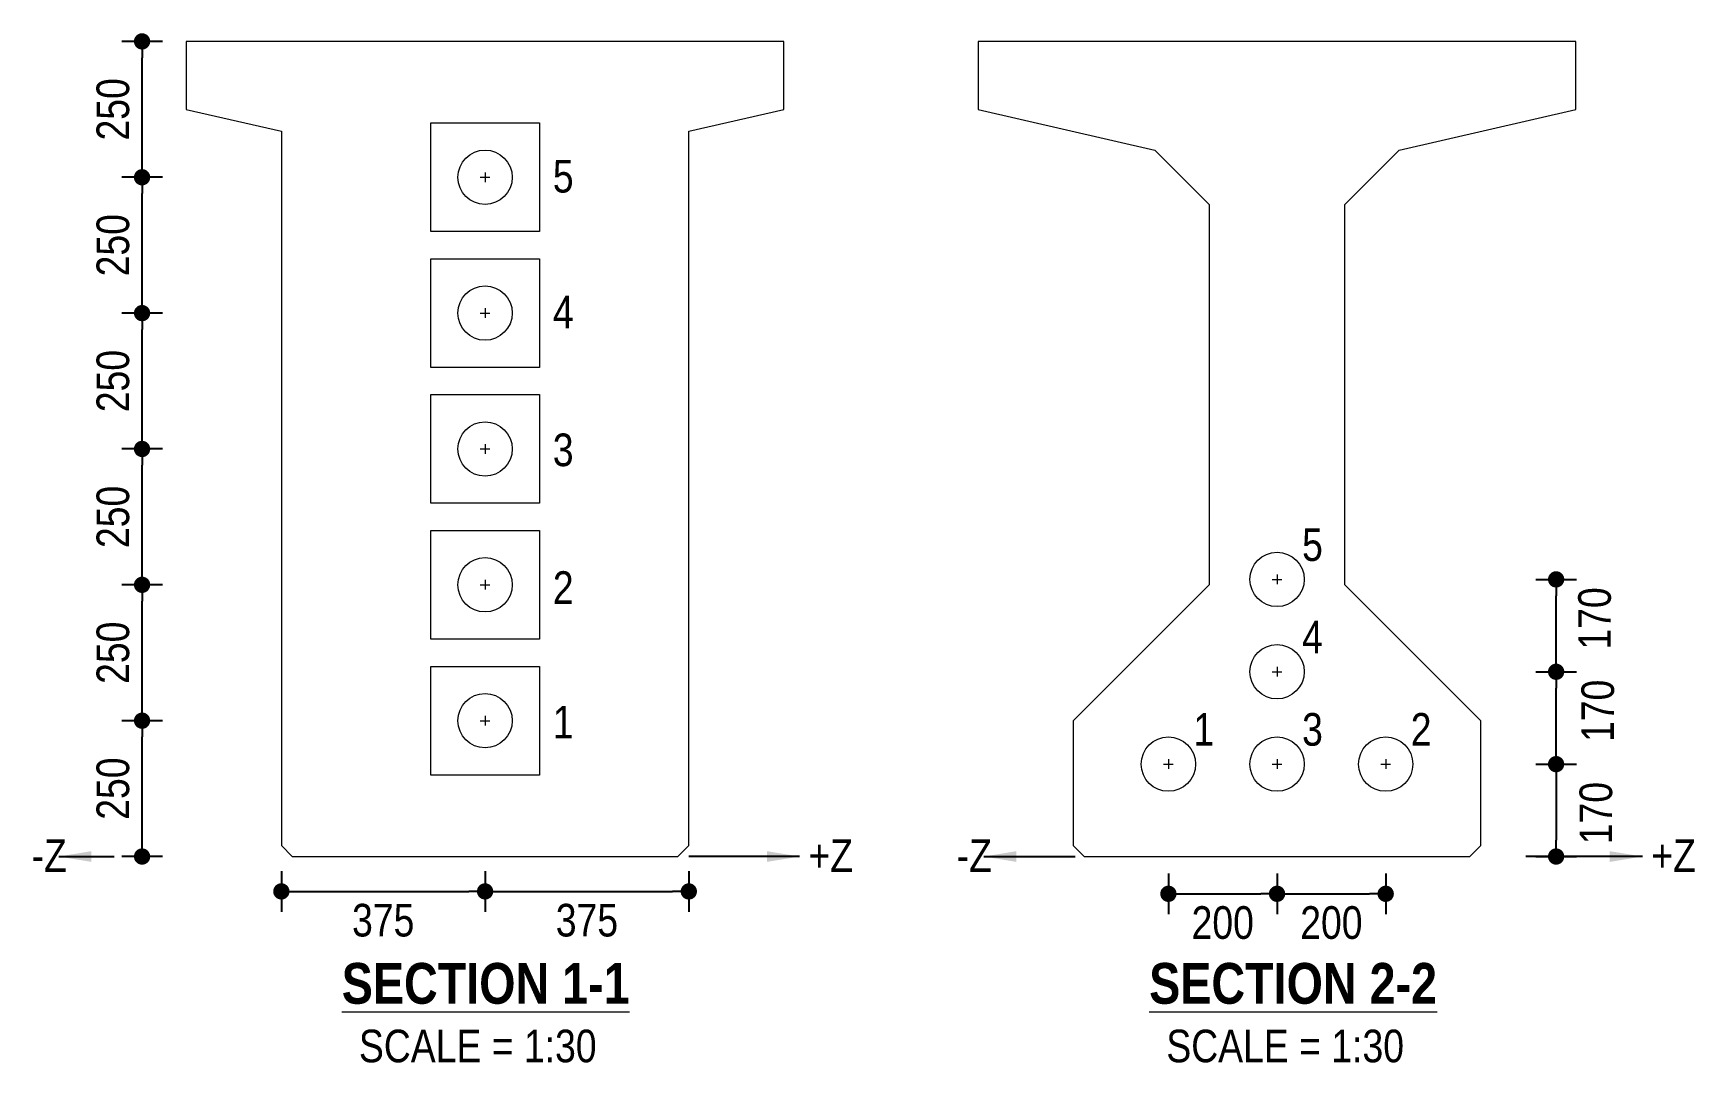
# Model space of a CAD drawing. Header units: millimetres. Extents: x -899 to 143471, y -7850 to 22336.
# Drawn here: x 73999 to 77057, y -308 to 1587 of the extents above; entities that cross this region are included whole.
import ezdxf

# ---------------------------------------------------------------- set-up
doc = ezdxf.new("R2010")
doc.units = ezdxf.units.MM
doc.header["$PDMODE"] = 3
for name, color, linetype, lineweight in [('Concrete Out', 4, 'Continuous', 20), ('Dimension', 3, 'Continuous', 9), ('Dimension @ 30', 3, 'Continuous', 9), ('PSC Legend', 7, 'Continuous', 5), ('Text_Normal @ 30', 7, 'Continuous', 25), ('Text_Title @ 30', 1, 'Continuous', 20)]:
    doc.layers.add(name, color=color, linetype=linetype, lineweight=lineweight)
doc.styles.add('SWIS_B_T', font='swisscb.ttf', dxfattribs={"height": 2.5})
doc.styles.add('SWIS_R_N', font='swissc.ttf', dxfattribs={"height": 2})
doc.dimstyles.new('Closed_Arrow', dxfattribs={"dimtxt": 2, "dimasz": 2, "dimexe": 1.25, "dimexo": 0.75, "dimgap": 0.75, "dimtad": 2, "dimdec": 0, "dimzin": 0, "dimdsep": 46, "dimtxsty": 'SWIS_R_N', "dimblk": 'DOT', "dimcen": 0.5, "dimadec": 0, "dimazin": 0, "dimtfac": 1, "dimtdec": 0, "dimtofl": 0, "dimtmove": 0, "dimatfit": 3, "dimfxl": 1.25, "dimfxlon": 1, "dimtolj": 1, "dimtzin": 0, "dimarcsym": 0})
doc.dimstyles.new('Dot_Anno', dxfattribs={"dimtxt": 2, "dimasz": 1, "dimexe": 1.25, "dimexo": 0.75, "dimgap": 0.75, "dimtad": 2, "dimdec": 0, "dimzin": 0, "dimdsep": 46, "dimtxsty": 'SWIS_R_N', "dimblk": 'DOT', "dimcen": 0.5, "dimadec": 0, "dimazin": 0, "dimtfac": 1, "dimtdec": 0, "dimtofl": 0, "dimtmove": 0, "dimatfit": 3, "dimfxl": 1.25, "dimfxlon": 1, "dimtolj": 1, "dimtzin": 0, "dimarcsym": 0})

# ---------------------------------------------------------------- blocks, each defined once
blk = doc.blocks.new('_Dot')
at = {"color": 0, "linetype": 'ByBlock', "lineweight": -2}
blk.add_line((-0.5, 0), (-1, 0), dxfattribs=at)
at = {"color": 0, "linetype": 'ByBlock', "const_width": 0.5}
blk.add_lwpolyline([(-0.25, 0, 1), (0.25, 0, 1)], format="xyb", close=True, dxfattribs=at)
blk = doc.blocks.new('*D79')
at = {"layer": 'Defpoints', "color": 0, "transparency": 16777216}
for p in [(76288.5, 411.9), (76802.2, 411.9), (76488.5, 241.9)]:
    blk.add_point(p, dxfattribs=at)
at = {"layer": 'Dimension', "color": 0, "lineweight": -2, "transparency": 16777216}
for p, q in [((76764.7, 411.9), (76839.7, 411.9)), ((76802.2, 271.9), (76802.2, 381.9)), ((76764.7, 241.9), (76839.7, 241.9))]:
    blk.add_line(p, q, dxfattribs=at)
at = {"layer": 'Dimension', "color": 0, "lineweight": -2, "transparency": 16777216, "xscale": 30, "yscale": 30, "zscale": 30}
for p, rotation in [((76802.2, 411.9), 90), ((76802.2, 241.9), 270)]:
    blk.add_blockref('_Dot', p, dxfattribs=dict(at, rotation=rotation))
at = {"layer": 'Dimension', "color": 0, "transparency": 16777216, "insert": (76879.2, 340), "char_height": 60, "attachment_point": 5, "rotation": 90, "style": 'SWIS_R_N'}
blk.add_mtext('\\A1;170', dxfattribs=at)
blk = doc.blocks.new('*D77')
at = {"layer": 'Defpoints', "color": 0, "transparency": 16777216}
for p in [(76088.5, 241.9), (76288.5, 241.9), (76288.5, 3.3)]:
    blk.add_point(p, dxfattribs=at)
at = {"layer": 'Dimension', "color": 0, "lineweight": -2, "transparency": 16777216}
for p, q in [((76088.5, 40.8), (76088.5, -34.2)), ((76288.5, 40.8), (76288.5, -34.2)), ((76118.5, 3.3), (76258.5, 3.3))]:
    blk.add_line(p, q, dxfattribs=at)
at = {"layer": 'Dimension', "color": 0, "lineweight": -2, "transparency": 16777216, "xscale": 30, "yscale": 30, "zscale": 30, "rotation": 180}
blk.add_blockref('_Dot', (76088.5, 3.3), dxfattribs=at)
at = {"layer": 'Dimension', "color": 0, "lineweight": -2, "transparency": 16777216, "xscale": 30, "yscale": 30, "zscale": 30}
blk.add_blockref('_Dot', (76288.5, 3.3), dxfattribs=at)
at = {"layer": 'Dimension', "color": 0, "transparency": 16777216, "insert": (76188.5, -50), "char_height": 60, "attachment_point": 5, "style": 'SWIS_R_N'}
blk.add_mtext('\\A1;200', dxfattribs=at)
blk = doc.blocks.new('*D78')
at = {"layer": 'Defpoints', "color": 0, "transparency": 16777216}
for p in [(76288.5, 241.9), (76488.5, 241.9), (76488.5, 3.3)]:
    blk.add_point(p, dxfattribs=at)
at = {"layer": 'Dimension', "color": 0, "lineweight": -2, "transparency": 16777216}
for p, q in [((76288.5, 40.8), (76288.5, -34.2)), ((76488.5, 40.8), (76488.5, -34.2)), ((76318.5, 3.3), (76458.5, 3.3))]:
    blk.add_line(p, q, dxfattribs=at)
at = {"layer": 'Dimension', "color": 0, "lineweight": -2, "transparency": 16777216, "xscale": 30, "yscale": 30, "zscale": 30, "rotation": 180}
blk.add_blockref('_Dot', (76288.5, 3.3), dxfattribs=at)
at = {"layer": 'Dimension', "color": 0, "lineweight": -2, "transparency": 16777216, "xscale": 30, "yscale": 30, "zscale": 30}
blk.add_blockref('_Dot', (76488.5, 3.3), dxfattribs=at)
at = {"layer": 'Dimension', "color": 0, "transparency": 16777216, "insert": (76388.5, -50), "char_height": 60, "attachment_point": 5, "style": 'SWIS_R_N'}
blk.add_mtext('\\A1;200', dxfattribs=at)
blk = doc.blocks.new('*D27')
at = {"layer": 'Defpoints', "color": 0, "transparency": 16777216}
for p in [(74199.3, 321.9), (74830.7, 321.9), (74450.7, 71.9)]:
    blk.add_point(p, dxfattribs=at)
at = {"layer": 'Dimension', "color": 0, "lineweight": -2, "transparency": 16777216}
for p, q in [((74236.8, 321.9), (74161.8, 321.9)), ((74199.3, 101.9), (74199.3, 291.9)), ((74236.8, 71.9), (74161.8, 71.9))]:
    blk.add_line(p, q, dxfattribs=at)
at = {"layer": 'Dimension', "color": 0, "lineweight": -2, "transparency": 16777216, "xscale": 30, "yscale": 30, "zscale": 30}
for p, rotation in [((74199.3, 321.9), 90), ((74199.3, 71.9), 270)]:
    blk.add_blockref('_Dot', p, dxfattribs=dict(at, rotation=rotation))
at = {"layer": 'Dimension', "color": 0, "transparency": 16777216, "insert": (74145.9, 196.9), "char_height": 60, "attachment_point": 5, "rotation": 90, "style": 'SWIS_R_N'}
blk.add_mtext('\\A1;250', dxfattribs=at)
blk = doc.blocks.new('*D51')
at = {"layer": 'Defpoints', "color": 0, "transparency": 16777216}
for p in [(74199.3, 571.9), (74830.7, 571.9), (74830.7, 321.9)]:
    blk.add_point(p, dxfattribs=at)
at = {"layer": 'Dimension', "color": 0, "lineweight": -2, "transparency": 16777216}
for p, q in [((74236.8, 571.9), (74161.8, 571.9)), ((74199.3, 351.9), (74199.3, 541.9)), ((74236.8, 321.9), (74161.8, 321.9))]:
    blk.add_line(p, q, dxfattribs=at)
at = {"layer": 'Dimension', "color": 0, "lineweight": -2, "transparency": 16777216, "xscale": 30, "yscale": 30, "zscale": 30}
for p, rotation in [((74199.3, 571.9), 90), ((74199.3, 321.9), 270)]:
    blk.add_blockref('_Dot', p, dxfattribs=dict(at, rotation=rotation))
at = {"layer": 'Dimension', "color": 0, "transparency": 16777216, "insert": (74145.9, 446.9), "char_height": 60, "attachment_point": 5, "rotation": 90, "style": 'SWIS_R_N'}
blk.add_mtext('\\A1;250', dxfattribs=at)
blk = doc.blocks.new('*D52')
at = {"layer": 'Defpoints', "color": 0, "transparency": 16777216}
for p in [(74199.3, 821.9), (74830.7, 821.9), (74830.7, 571.9)]:
    blk.add_point(p, dxfattribs=at)
at = {"layer": 'Dimension', "color": 0, "lineweight": -2, "transparency": 16777216}
for p, q in [((74236.8, 821.9), (74161.8, 821.9)), ((74199.3, 601.9), (74199.3, 791.9)), ((74236.8, 571.9), (74161.8, 571.9))]:
    blk.add_line(p, q, dxfattribs=at)
at = {"layer": 'Dimension', "color": 0, "lineweight": -2, "transparency": 16777216, "xscale": 30, "yscale": 30, "zscale": 30}
for p, rotation in [((74199.3, 821.9), 90), ((74199.3, 571.9), 270)]:
    blk.add_blockref('_Dot', p, dxfattribs=dict(at, rotation=rotation))
at = {"layer": 'Dimension', "color": 0, "transparency": 16777216, "insert": (74145.9, 696.9), "char_height": 60, "attachment_point": 5, "rotation": 90, "style": 'SWIS_R_N'}
blk.add_mtext('\\A1;250', dxfattribs=at)
blk = doc.blocks.new('*D80')
at = {"layer": 'Defpoints', "color": 0, "transparency": 16777216}
for p in [(76488.5, 241.9), (76668.5, 71.9), (76802.2, 71.9)]:
    blk.add_point(p, dxfattribs=at)
at = {"layer": 'Dimension', "color": 0, "lineweight": -2, "transparency": 16777216}
for p, q in [((76764.7, 241.9), (76839.7, 241.9)), ((76802.2, 211.9), (76802.2, 101.9)), ((76764.7, 71.9), (76839.7, 71.9))]:
    blk.add_line(p, q, dxfattribs=at)
at = {"layer": 'Dimension', "color": 0, "lineweight": -2, "transparency": 16777216, "xscale": 30, "yscale": 30, "zscale": 30}
for p, rotation in [((76802.2, 241.9), 90), ((76802.2, 71.9), 270)]:
    blk.add_blockref('_Dot', p, dxfattribs=dict(at, rotation=rotation))
at = {"layer": 'Dimension', "color": 0, "transparency": 16777216, "insert": (76875.7, 151.8), "char_height": 60, "attachment_point": 5, "rotation": 90, "style": 'SWIS_R_N'}
blk.add_mtext('\\A1;170', dxfattribs=at)
blk = doc.blocks.new('*D28')
at = {"layer": 'Defpoints', "color": 0, "transparency": 16777216}
for p in [(74455.7, 91.9), (74830.7, 71.9), (74830.7, 7.7)]:
    blk.add_point(p, dxfattribs=at)
at = {"layer": 'Dimension', "color": 0, "lineweight": -2, "transparency": 16777216}
for p, q in [((74455.7, 45.2), (74455.7, -29.8)), ((74830.7, 45.2), (74830.7, -29.8)), ((74485.7, 7.7), (74800.7, 7.7))]:
    blk.add_line(p, q, dxfattribs=at)
at = {"layer": 'Dimension', "color": 0, "lineweight": -2, "transparency": 16777216, "xscale": 30, "yscale": 30, "zscale": 30, "rotation": 180}
blk.add_blockref('_Dot', (74455.7, 7.7), dxfattribs=at)
at = {"layer": 'Dimension', "color": 0, "lineweight": -2, "transparency": 16777216, "xscale": 30, "yscale": 30, "zscale": 30}
blk.add_blockref('_Dot', (74830.7, 7.7), dxfattribs=at)
at = {"layer": 'Dimension', "color": 0, "transparency": 16777216, "insert": (74643.2, -45.6), "char_height": 60, "attachment_point": 5, "style": 'SWIS_R_N'}
blk.add_mtext('\\A1;375', dxfattribs=at)
blk = doc.blocks.new('*D29')
at = {"layer": 'Defpoints', "color": 0, "transparency": 16777216}
for p in [(75205.7, 91.9), (74830.7, 71.9), (75205.7, 7.7)]:
    blk.add_point(p, dxfattribs=at)
at = {"layer": 'Dimension', "color": 0, "lineweight": -2, "transparency": 16777216}
for p, q in [((74830.7, 45.2), (74830.7, -29.8)), ((75205.7, 45.2), (75205.7, -29.8)), ((74860.7, 7.7), (75175.7, 7.7))]:
    blk.add_line(p, q, dxfattribs=at)
at = {"layer": 'Dimension', "color": 0, "lineweight": -2, "transparency": 16777216, "xscale": 30, "yscale": 30, "zscale": 30, "rotation": 180}
blk.add_blockref('_Dot', (74830.7, 7.7), dxfattribs=at)
at = {"layer": 'Dimension', "color": 0, "lineweight": -2, "transparency": 16777216, "xscale": 30, "yscale": 30, "zscale": 30}
blk.add_blockref('_Dot', (75205.7, 7.7), dxfattribs=at)
at = {"layer": 'Dimension', "color": 0, "transparency": 16777216, "insert": (75018.2, -45.6), "char_height": 60, "attachment_point": 5, "style": 'SWIS_R_N'}
blk.add_mtext('\\A1;375', dxfattribs=at)
blk = doc.blocks.new('*D38')
at = {"layer": 'Defpoints', "color": 0, "transparency": 16777216}
for p in [(74199.3, 1071.9), (74830.7, 1071.9), (74830.7, 821.9)]:
    blk.add_point(p, dxfattribs=at)
at = {"layer": 'Dimension', "color": 0, "lineweight": -2, "transparency": 16777216}
for p, q in [((74236.8, 1071.9), (74161.8, 1071.9)), ((74199.3, 851.9), (74199.3, 1041.9)), ((74236.8, 821.9), (74161.8, 821.9))]:
    blk.add_line(p, q, dxfattribs=at)
at = {"layer": 'Dimension', "color": 0, "lineweight": -2, "transparency": 16777216, "xscale": 30, "yscale": 30, "zscale": 30}
for p, rotation in [((74199.3, 1071.9), 90), ((74199.3, 821.9), 270)]:
    blk.add_blockref('_Dot', p, dxfattribs=dict(at, rotation=rotation))
at = {"layer": 'Dimension', "color": 0, "transparency": 16777216, "insert": (74145.9, 946.9), "char_height": 60, "attachment_point": 5, "rotation": 90, "style": 'SWIS_R_N'}
blk.add_mtext('\\A1;250', dxfattribs=at)
blk = doc.blocks.new('*D37')
at = {"layer": 'Defpoints', "color": 0, "transparency": 16777216}
for p in [(74199.3, 1571.9), (74830.7, 1571.9), (74830.7, 1321.9)]:
    blk.add_point(p, dxfattribs=at)
at = {"layer": 'Dimension', "color": 0, "lineweight": -2, "transparency": 16777216}
for p, q in [((74236.8, 1571.9), (74161.8, 1571.9)), ((74199.3, 1351.9), (74199.3, 1541.9)), ((74236.8, 1321.9), (74161.8, 1321.9))]:
    blk.add_line(p, q, dxfattribs=at)
at = {"layer": 'Dimension', "color": 0, "lineweight": -2, "transparency": 16777216, "xscale": 30, "yscale": 30, "zscale": 30}
for p, rotation in [((74199.3, 1571.9), 90), ((74199.3, 1321.9), 270)]:
    blk.add_blockref('_Dot', p, dxfattribs=dict(at, rotation=rotation))
at = {"layer": 'Dimension', "color": 0, "transparency": 16777216, "insert": (74145.9, 1446.9), "char_height": 60, "attachment_point": 5, "rotation": 90, "style": 'SWIS_R_N'}
blk.add_mtext('\\A1;250', dxfattribs=at)
blk = doc.blocks.new('*D53')
at = {"layer": 'Defpoints', "color": 0, "transparency": 16777216}
for p in [(74199.3, 1321.9), (74830.7, 1321.9), (74830.7, 1071.9)]:
    blk.add_point(p, dxfattribs=at)
at = {"layer": 'Dimension', "color": 0, "lineweight": -2, "transparency": 16777216}
for p, q in [((74236.8, 1321.9), (74161.8, 1321.9)), ((74199.3, 1101.9), (74199.3, 1291.9)), ((74236.8, 1071.9), (74161.8, 1071.9))]:
    blk.add_line(p, q, dxfattribs=at)
at = {"layer": 'Dimension', "color": 0, "lineweight": -2, "transparency": 16777216, "xscale": 30, "yscale": 30, "zscale": 30}
for p, rotation in [((74199.3, 1321.9), 90), ((74199.3, 1071.9), 270)]:
    blk.add_blockref('_Dot', p, dxfattribs=dict(at, rotation=rotation))
at = {"layer": 'Dimension', "color": 0, "transparency": 16777216, "insert": (74145.9, 1196.9), "char_height": 60, "attachment_point": 5, "rotation": 90, "style": 'SWIS_R_N'}
blk.add_mtext('\\A1;250', dxfattribs=at)
blk = doc.blocks.new('*D81')
at = {"layer": 'Defpoints', "color": 0, "transparency": 16777216}
for p in [(76288.5, 581.9), (76802.2, 581.9), (76488.5, 411.9)]:
    blk.add_point(p, dxfattribs=at)
at = {"layer": 'Dimension', "color": 0, "lineweight": -2, "transparency": 16777216}
for p, q in [((76764.7, 581.9), (76839.7, 581.9)), ((76802.2, 441.9), (76802.2, 551.9)), ((76764.7, 411.9), (76839.7, 411.9))]:
    blk.add_line(p, q, dxfattribs=at)
at = {"layer": 'Dimension', "color": 0, "lineweight": -2, "transparency": 16777216, "xscale": 30, "yscale": 30, "zscale": 30}
for p, rotation in [((76802.2, 581.9), 90), ((76802.2, 411.9), 270)]:
    blk.add_blockref('_Dot', p, dxfattribs=dict(at, rotation=rotation))
at = {"layer": 'Dimension', "color": 0, "transparency": 16777216, "insert": (76873.3, 510), "char_height": 60, "attachment_point": 5, "rotation": 90, "style": 'SWIS_R_N'}
blk.add_mtext('\\A1;170', dxfattribs=at)

msp = doc.modelspace()

# ---------------------------------------------------------------- linework, layer by layer
at = {"layer": 'Concrete Out'}
for points in [[(74455.7, 1406.6), (74455.7, 91.9), (74475.7, 71.9), (75185.7, 71.9), (75205.7, 91.9), (75205.7, 1406.6), (75380.7, 1446.9), (75380.7, 1571.9), (74280.7, 1571.9), (74280.7, 1446.9)], [(76838.5, 1446.9), (76838.5, 1571.9), (75738.5, 1571.9), (75738.5, 1446.9), (76063.5, 1371.9), (76163.5, 1271.9), (76163.5, 571.9), (75913.5, 321.9), (75913.5, 91.9), (75933.5, 71.9), (76643.5, 71.9), (76663.5, 91.9), (76663.5, 321.9), (76413.5, 571.9), (76413.5, 1271.9), (76513.5, 1371.9)]]:
    msp.add_lwpolyline(points, close=True, dxfattribs=at)
at = {"layer": 'PSC Legend'}
for points in [[(74730.7, 1421.9), (74930.7, 1421.9), (74930.7, 1221.9), (74730.7, 1221.9)], [(74730.7, 1171.9), (74930.7, 1171.9), (74930.7, 971.9), (74730.7, 971.9)], [(74730.7, 921.9), (74930.7, 921.9), (74930.7, 721.9), (74730.7, 721.9)], [(74730.7, 671.9), (74930.7, 671.9), (74930.7, 471.9), (74730.7, 471.9)], [(74730.7, 421.9), (74930.7, 421.9), (74930.7, 221.9), (74730.7, 221.9)]]:
    msp.add_lwpolyline(points, close=True, dxfattribs=at)
at = {"layer": 'PSC Legend', "color": 1}
for points in [[(74821.8, 1321.9), (74839.5, 1321.9)], [(74830.7, 1330.8), (74830.7, 1313.1)], [(74821.8, 1071.9), (74839.5, 1071.9)], [(74830.7, 1080.8), (74830.7, 1063.1)], [(74830.7, 830.8), (74830.7, 813.1)], [(74821.8, 821.9), (74839.5, 821.9)], [(76279.7, 581.9), (76297.4, 581.9)], [(76288.5, 590.8), (76288.5, 573.1)], [(74821.8, 571.9), (74839.5, 571.9)], [(74830.7, 580.8), (74830.7, 563.1)], [(76279.7, 411.9), (76297.4, 411.9)], [(76288.5, 420.8), (76288.5, 403.1)], [(74821.8, 321.9), (74839.5, 321.9)], [(74830.7, 330.8), (74830.7, 313.1)], [(76088.5, 250.8), (76088.5, 233.1)], [(76288.5, 250.8), (76288.5, 233.1)], [(76488.5, 250.8), (76488.5, 233.1)], [(76079.7, 241.9), (76097.4, 241.9)], [(76279.7, 241.9), (76297.4, 241.9)], [(76479.7, 241.9), (76497.4, 241.9)]]:
    msp.add_lwpolyline(points, dxfattribs=at)
at = {"layer": 'PSC Legend', "color": 7}
for centre in [(74830.7, 1321.9), (74830.7, 1071.9), (74830.7, 821.9), (74830.7, 571.9), (76288.5, 581.9), (76288.5, 411.9), (74830.7, 321.9), (76088.5, 241.9), (76288.5, 241.9), (76488.5, 241.9)]:
    msp.add_circle(centre, 50, dxfattribs=at)

# ---------------------------------------------------------------- texts
at = {"layer": 'Text_Normal @ 30', "char_height": 60, "attachment_point": 1, "style": 'SWIS_R_N'}
for s, width, insert in [('5', 65.38, (74955.4, 1353.8)), ('4', 65.38, (74955.4, 1103.8)), ('3', 65.38, (74955.4, 850.3)), ('5', 65.38, (76334.6, 675.9)), ('2', 65.38, (74955.4, 596.8)), ('4', 65.38, (76334.6, 505.9)), ('1', 65.38, (74955.4, 349.2)), ('3', 65.38, (76334.6, 335.9)), ('2', 65.38, (76534.6, 335.9)), ('1', 65.38, (76134.6, 335.9)), ('-Z', 148.992, (73995.9, 103.7)), ('+Z', 148.992, (75425.9, 103.7)), ('-Z', 148.992, (75698.8, 103.7)), ('+Z', 148.992, (76977.4, 103.7)), ('SCALE = 1:30', 1077.38, (74598.5, -246.7)), ('SCALE = 1:30', 1077.38, (76084.7, -246.7))]:
    msp.add_mtext_dynamic_manual_height_columns(s, width=width, gutter_width=300, heights=[0], dxfattribs=dict(at, insert=insert))
at = {"layer": 'Text_Title @ 30', "char_height": 75, "attachment_point": 1, "style": 'SWIS_B_T'}
for s, insert in [('{\\LSECTION 1-1}', (74566.9, -124)), ('{\\LSECTION 2-2}', (76053.1, -124))]:
    msp.add_mtext_dynamic_manual_height_columns(s, width=684.041, gutter_width=412.5, heights=[0], dxfattribs=dict(at, insert=insert))

# ---------------------------------------------------------------- dimensions: what is measured, and where the dimension line sits
at = {"layer": 'Dimension @ 30'}
for base, p1, p2, override, picture, middle in [((74199.3, 1571.9), (74830.7, 1321.9), (74830.7, 1571.9), {"dimscale": 30, "dimtix": 0, "dimtofl": 0, "dimtmove": 1, "dimatfit": 3}, '*D37', (74145.9, 1446.9)), ((74199.3, 1321.9), (74830.7, 1071.9), (74830.7, 1321.9), {"dimscale": 30, "dimtix": 0, "dimtofl": 0, "dimtmove": 1, "dimatfit": 3}, '*D53', (74145.9, 1196.9)), ((74199.3, 1071.9), (74830.7, 821.9), (74830.7, 1071.9), {"dimscale": 30, "dimtix": 0, "dimtofl": 0, "dimtmove": 1, "dimatfit": 3}, '*D38', (74145.9, 946.9)), ((74199.3, 821.9), (74830.7, 571.9), (74830.7, 821.9), {"dimscale": 30, "dimtix": 0, "dimtofl": 0, "dimtmove": 1, "dimatfit": 3}, '*D52', (74145.9, 696.9)), ((74199.3, 571.9), (74830.7, 321.9), (74830.7, 571.9), {"dimscale": 30, "dimtix": 0, "dimtofl": 0, "dimtmove": 1, "dimatfit": 3}, '*D51', (74145.9, 446.9)), ((74199.3, 321.9), (74450.7, 71.9), (74830.7, 321.9), {"dimscale": 30, "dimtix": 0, "dimtofl": 0, "dimtmove": 0, "dimatfit": 3}, '*D27', (74145.9, 196.9))]:
    dim = msp.add_linear_dim(base=base, p1=p1, p2=p2, angle=90, dimstyle='Dot_Anno', override=override, dxfattribs=at)
    dim.commit()
    dim.dimension.update_dxf_attribs({"geometry": picture, "text_midpoint": middle})
for base, p1, p2, picture, middle in [((76802.2, 581.9), (76488.5, 411.9), (76288.5, 581.9), '*D81', (76873.3, 510)), ((76802.2, 411.9), (76488.5, 241.9), (76288.5, 411.9), '*D79', (76879.2, 340)), ((76802.2, 71.9), (76488.5, 241.9), (76668.5, 71.9), '*D80', (76875.7, 151.8))]:
    dim = msp.add_linear_dim(base=base, p1=p1, p2=p2, angle=90, dimstyle='Dot_Anno', override={"dimscale": 30, "dimtix": 0, "dimtofl": 0, "dimtmove": 2, "dimatfit": 1}, dxfattribs=at)
    dim.commit()
    dim.dimension.update_dxf_attribs({"geometry": picture, "text_midpoint": middle, "dimtype": 128})
for base, p1, p2, picture, middle in [((76288.5, 3.3), (76088.5, 241.9), (76288.5, 241.9), '*D77', (76188.5, -50)), ((76488.5, 3.3), (76288.5, 241.9), (76488.5, 241.9), '*D78', (76388.5, -50)), ((74830.7, 7.7), (74455.7, 91.9), (74830.7, 71.9), '*D28', (74643.2, -45.6)), ((75205.7, 7.7), (74830.7, 71.9), (75205.7, 91.9), '*D29', (75018.2, -45.6))]:
    dim = msp.add_linear_dim(base=base, p1=p1, p2=p2, dimstyle='Dot_Anno', override={"dimscale": 30, "dimtix": 0, "dimtofl": 0, "dimtmove": 1, "dimatfit": 1}, dxfattribs=at)
    dim.commit()
    dim.dimension.update_dxf_attribs({"geometry": picture, "text_midpoint": middle})

# ---------------------------------------------------------------- leaders
for points in [[(74046, 71.9), (74147.9, 71.9)], [(75409.5, 71.9), (75205.9, 71.9)], [(75748.8, 71.9), (75917, 71.9)], [(76961, 71.9), (76746.3, 71.9)]]:
    msp.add_leader(points, dimstyle='Closed_Arrow', override={"dimscale": 30, "dimgap": 0.75, "dimtad": 0}, dxfattribs=at)

doc.saveas('drawing.dxf')
